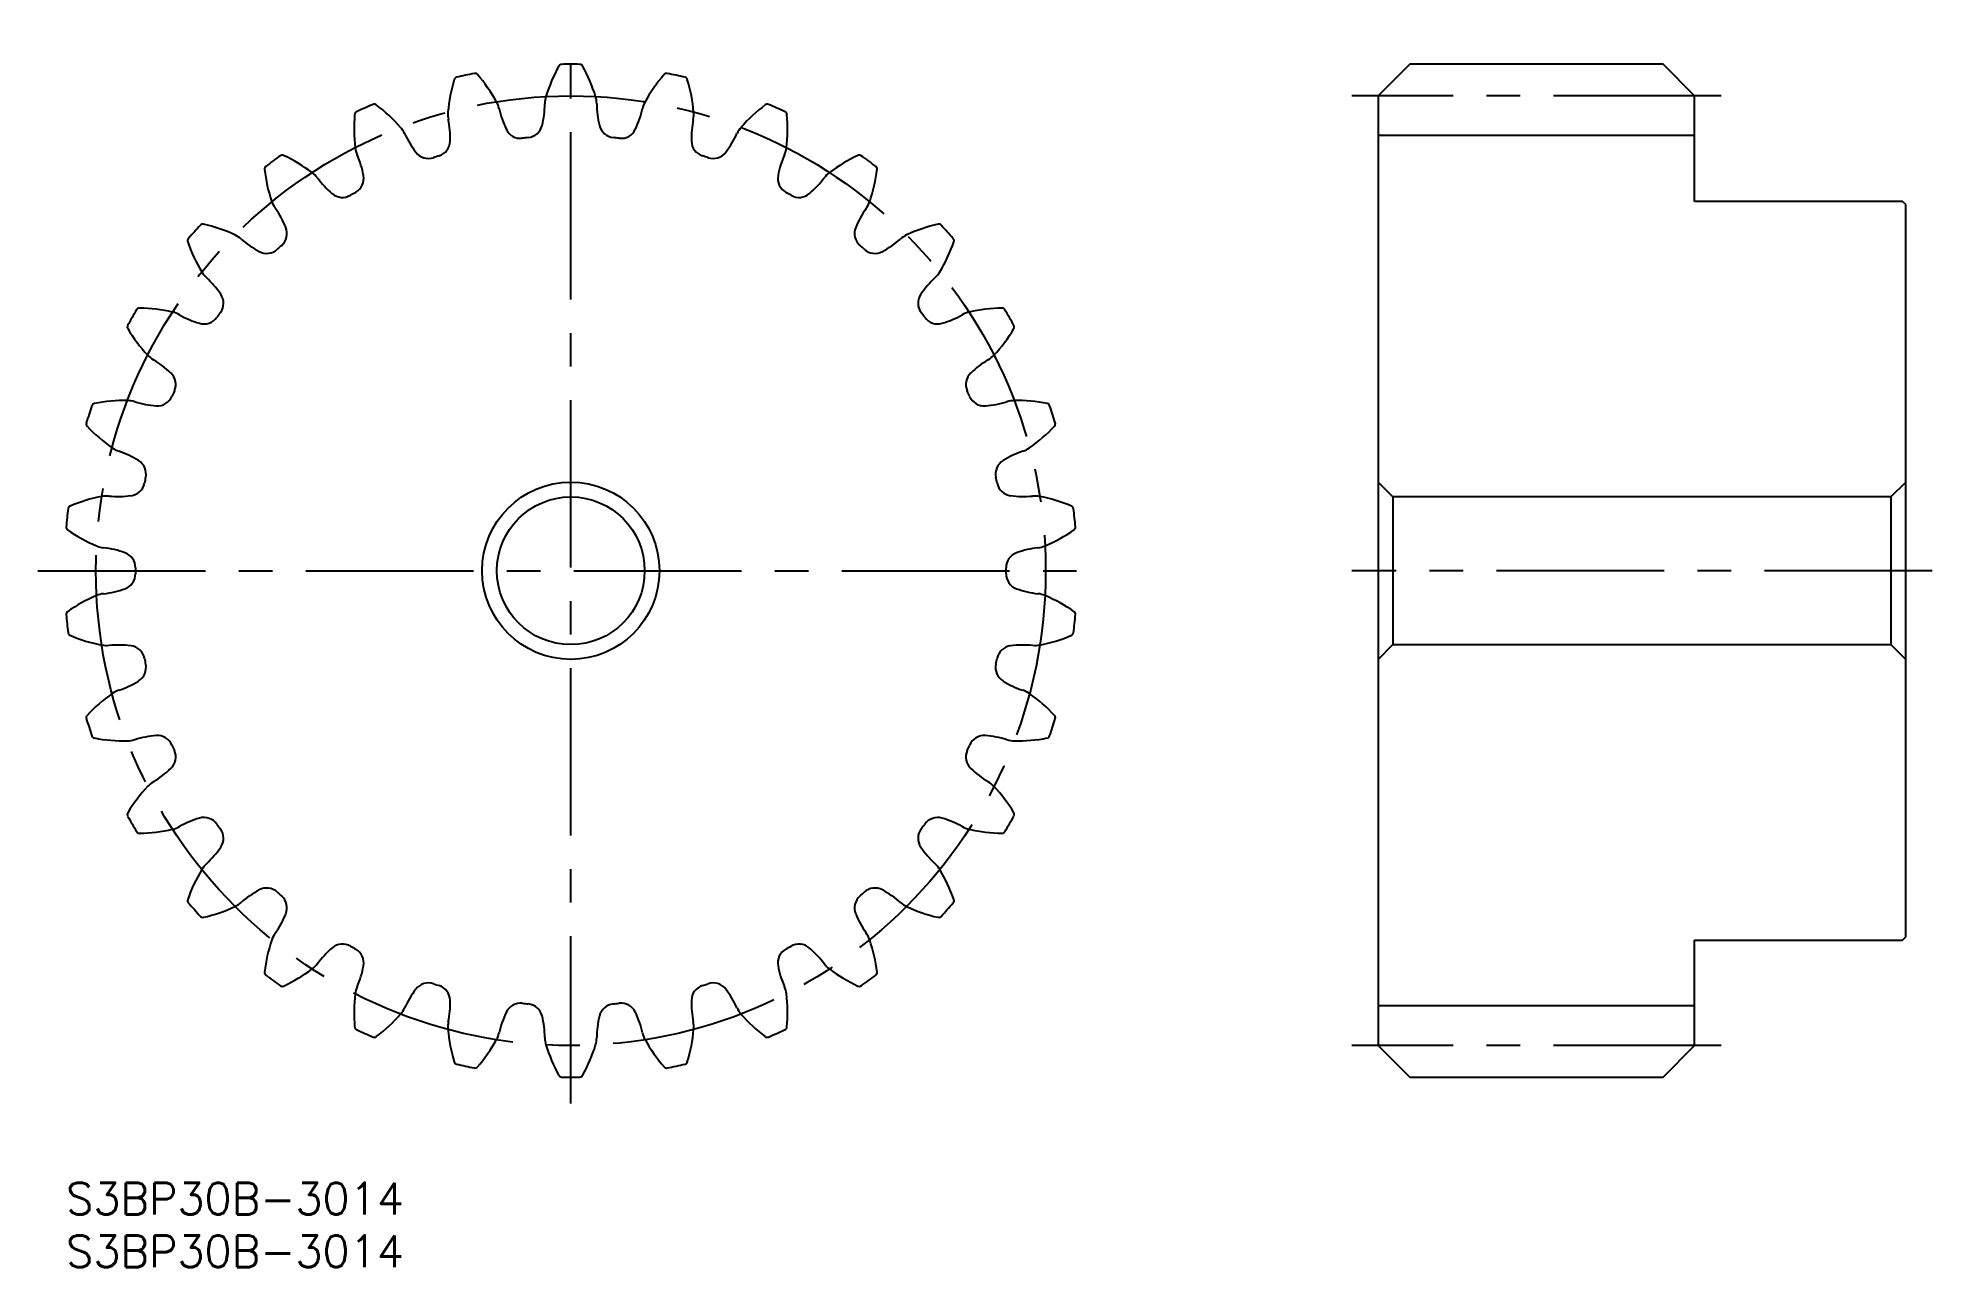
# Model space of a CAD drawing. Extents: x -3 to 177, y -8 to 108.
import ezdxf

# ---------------------------------------------------------------- set-up
doc = ezdxf.new("R2010")
doc.units = 0
doc.header["$LTSCALE"] = 0.5
doc.linetypes.add('CENTER', pattern=[50.8, 31.75, -6.35, 6.35, -6.35])
for name, color, linetype in [('MSM_CENTER', 1, 'CENTER'), ('MSM_CONTINUOUS', 7, 'CONTINUOUS'), ('MSM_PART_NUMBER', 7, 'CONTINUOUS')]:
    doc.layers.add(name, color=color, linetype=linetype)
doc.styles.get("Standard").update_dxf_attribs({"font": 'txt.shx', "height": 3, "bigfont": 'bigfont.shx'})

# ---------------------------------------------------------------- blocks, each defined once
blk = doc.blocks.new('*U14')
at = {"layer": 'MSM_PART_NUMBER'}
blk.add_text('S3BP30B-3014', height=3, dxfattribs=at).set_placement((0, -3))
blk = doc.blocks.new('*U15')
at = {"layer": 'MSM_PART_NUMBER'}
blk.add_text('S3BP30B-3014', height=3, dxfattribs=at).set_placement((0, -8))

msp = doc.modelspace()

# ---------------------------------------------------------------- linework, layer by layer
at = {"layer": 'MSM_CENTER'}
for p, q in [((47.82, 7.5), (47.82, 108.5)), ((156.82, 103), (121.82, 103)), ((-2.68, 58), (98.32, 58)), ((176.82, 58), (121.82, 58)), ((156.82, 13), (121.82, 13))]:
    msp.add_line(p, q, dxfattribs=at)
msp.add_circle((47.82, 58), 45, dxfattribs=at)
at = {"layer": 'MSM_CONTINUOUS'}
for p, q in [((127.32, 106), (124.32, 103)), ((151.32, 106), (127.32, 106)), ((154.32, 103), (151.32, 106)), ((124.32, 103), (124.32, 13)), ((154.32, 93), (154.32, 103)), ((154.32, 99.25), (124.32, 99.25)), ((174.02, 93), (154.32, 93)), ((174.32, 92.7), (174.02, 93)), ((174.32, 23.3), (174.32, 92.7)), ((124.32, 66.4), (125.72, 65)), ((125.72, 65), (125.72, 51)), ((172.92, 65), (125.72, 65)), ((172.92, 65), (174.32, 66.4)), ((172.92, 65), (172.92, 51)), ((125.72, 51), (124.32, 49.6)), ((125.72, 51), (172.92, 51)), ((174.32, 49.6), (172.92, 51)), ((154.32, 13), (154.32, 23)), ((154.32, 23), (174.02, 23)), ((174.02, 23), (174.32, 23.3)), ((154.32, 16.75), (124.32, 16.75)), ((124.32, 13), (127.32, 10)), ((151.32, 10), (154.32, 13)), ((127.32, 10), (151.32, 10))]:
    msp.add_line(p, q, dxfattribs=at)
for radius in [8.4, 7]:
    msp.add_circle((47.82, 58), radius, dxfattribs=at)
for centre, radius, start, end in [((46.96, 105.69), 0.3, 91.0335, 150.943), ((47.82, 58), 48, 88.9665, 91.0335), ((48.68, 105.69), 0.3, 29.057, 88.9665), ((51.12, 100.16), 15, 162.943, 175), ((37.06, 104.47), 0.3, 103.0335, 162.943), ((47.82, 58), 48, 100.9665, 103.0335), ((38.75, 104.83), 0.3, 41.057, 100.9665), ((27.66, 95.17), 15, 29, 41.057), ((59.81, 98.55), 15, 150.943, 163), ((35.83, 98.55), 15, 17, 29.057), ((67.98, 95.17), 15, 138.943, 151), ((56.9, 104.83), 0.3, 79.0335, 138.943), ((47.82, 58), 48, 76.9665, 79.0335), ((58.58, 104.47), 0.3, 17.057, 76.9665), ((44.52, 100.16), 15, 5, 17.057), ((38.63, 101.25), 2.46, 12.683, 29), ((47.82, 102.22), 2.46, 163, 179.317), ((47.82, 102.22), 2.46, 0.683, 17), ((57.01, 101.25), 2.46, 151, 167.317), ((42.28, 99.92), 15, 174.943, 187), ((27.64, 101.22), 0.3, 115.0335, 174.943), ((47.82, 58), 48, 112.9665, 115.0335), ((29.21, 101.92), 0.3, 53.057, 112.9665), ((20.37, 90.17), 15, 41, 53.057), ((38.63, 101.25), 2.46, 175, 191.317), ((27.16, 98.96), 9.23, 358.4424, 11.317), ((50.04, 103.82), 9.23, 192.683, 205.5576), ((36.13, 102.36), 9.23, 346.4424, 359.317), ((59.51, 102.36), 9.23, 180.683, 193.5576), ((45.61, 103.82), 9.23, 334.4424, 347.317), ((68.48, 98.96), 9.23, 168.683, 181.5576), ((57.01, 101.25), 2.46, 348.683, 5), ((75.27, 90.17), 15, 126.943, 139), ((66.43, 101.92), 0.3, 67.0335, 126.943), ((47.82, 58), 48, 64.9665, 67.0335), ((68.01, 101.22), 0.3, 5.057, 64.9665), ((53.36, 99.92), 15, 353, 5.057), ((29.84, 98.4), 2.46, 24.683, 41), ((40.46, 103.28), 9.23, 204.683, 217.5576), ((43.06, 100.48), 1.5, 205.5576, 276.3924), ((47.82, 58), 41.25, 95.6076, 96.3924), ((43.64, 100.55), 1.5, 275.6076, 346.4424), ((52, 100.55), 1.5, 193.5576, 264.3924), ((47.82, 58), 41.25, 83.6076, 84.3924), ((52.58, 100.48), 1.5, 263.6076, 334.4424), ((55.18, 103.28), 9.23, 322.4424, 335.317), ((65.81, 98.4), 2.46, 139, 155.317), ((47.82, 58), 48, 124.9665, 127.0335), ((20.48, 97.09), 0.3, 65.057, 124.9665), ((14.28, 83.76), 15, 53, 65.057), ((29.84, 98.4), 2.46, 187, 203.317), ((19.1, 93.77), 9.23, 10.4424, 23.317), ((34.33, 98.57), 1.5, 217.5576, 288.3924), ((47.82, 58), 41.25, 107.6076, 108.3924), ((34.89, 98.75), 1.5, 287.6076, 358.4424), ((60.75, 98.75), 1.5, 181.5576, 252.3924), ((47.82, 58), 41.25, 71.6076, 72.3924), ((61.31, 98.57), 1.5, 251.6076, 322.4424), ((76.54, 93.77), 9.23, 156.683, 169.5576), ((65.81, 98.4), 2.46, 336.683, 353), ((81.36, 83.76), 15, 114.943, 127), ((75.16, 97.09), 0.3, 55.0335, 114.943), ((47.82, 58), 48, 52.9665, 55.0335), ((19.09, 96.08), 0.3, 127.0335, 186.943), ((33.68, 97.86), 15, 186.943, 199), ((21.83, 93.77), 2.46, 36.683, 53), ((31.21, 100.76), 9.23, 216.683, 229.5576), ((26.7, 95.17), 1.5, 299.6076, 10.4424), ((68.94, 95.17), 1.5, 169.5576, 240.3924), ((64.43, 100.76), 9.23, 310.4424, 323.317), ((73.81, 93.77), 2.46, 127, 143.317), ((61.96, 97.86), 15, 341, 353.057), ((76.55, 96.08), 0.3, 353.057, 52.9665), ((26.19, 94.88), 1.5, 229.5576, 300.3924), ((47.82, 58), 41.25, 119.6076, 120.3924), ((47.82, 58), 41.25, 59.6076, 60.3924), ((69.45, 94.88), 1.5, 239.6076, 310.4424), ((21.83, 93.77), 2.46, 199, 215.317), ((12.29, 87.01), 9.23, 22.4424, 35.317), ((83.35, 87.01), 9.23, 144.683, 157.5576), ((73.81, 93.77), 2.46, 324.683, 341), ((47.82, 58), 48, 136.9665, 139.0335), ((12.95, 90.55), 0.3, 77.057, 136.9665), ((9.66, 76.23), 15, 65, 77.057), ((14.96, 87.59), 2.46, 48.683, 65), ((19.43, 89.96), 1.5, 311.6076, 22.4424), ((76.21, 89.96), 1.5, 157.5576, 228.3924), ((80.68, 87.59), 2.46, 115, 131.317), ((85.98, 76.23), 15, 102.943, 115), ((82.69, 90.55), 0.3, 43.0335, 102.943), ((47.82, 58), 48, 40.9665, 43.0335), ((11.8, 89.27), 0.3, 139.0335, 198.943), ((25.71, 94.04), 15, 198.943, 211), ((22.68, 96.37), 9.23, 228.683, 241.5576), ((19, 89.57), 1.5, 241.5576, 312.3924), ((47.82, 58), 41.25, 131.6076, 132.3924), ((47.82, 58), 41.25, 47.6076, 48.3924), ((76.64, 89.57), 1.5, 227.6076, 298.4424), ((72.96, 96.37), 9.23, 298.4424, 311.317), ((69.93, 94.04), 15, 329, 341.057), ((83.84, 89.27), 0.3, 341.057, 40.9665), ((14.96, 87.59), 2.46, 211, 227.317), ((80.68, 87.59), 2.46, 312.683, 329), ((7.03, 78.99), 9.23, 34.4424, 47.317), ((88.61, 78.99), 9.23, 132.683, 145.5576), ((47.82, 58), 48, 148.9665, 151.0335), ((6.95, 82.59), 0.3, 89.057, 148.9665), ((6.71, 67.89), 15, 77, 89.057), ((13.41, 83.36), 1.5, 323.6076, 34.4424), ((82.23, 83.36), 1.5, 145.5576, 216.3924), ((88.94, 67.89), 15, 90.943, 103), ((88.69, 82.59), 0.3, 31.0335, 90.943), ((47.82, 58), 48, 28.9665, 31.0335), ((6.09, 81.1), 0.3, 151.0335, 210.943), ((18.7, 88.66), 15, 210.943, 223), ((9.53, 80.11), 2.46, 60.683, 77), ((15.25, 90.3), 9.23, 240.683, 253.5576), ((13.06, 82.89), 1.5, 253.5576, 324.3924), ((47.82, 58), 41.25, 143.6076, 144.3924), ((47.82, 58), 41.25, 35.6076, 36.3924), ((82.58, 82.89), 1.5, 215.6076, 286.4424), ((80.39, 90.3), 9.23, 286.4424, 299.317), ((86.12, 80.11), 2.46, 103, 119.317), ((76.95, 88.66), 15, 317, 329.057), ((89.55, 81.1), 0.3, 329.057, 28.9666), ((9.53, 80.11), 2.46, 223, 239.317), ((3.56, 70.05), 9.23, 46.4424, 59.317), ((92.08, 70.05), 9.23, 120.683, 133.5576), ((86.12, 80.11), 2.46, 300.683, 317), ((8.89, 75.66), 1.5, 335.6076, 46.4424), ((86.75, 75.66), 1.5, 133.5576, 204.3924), ((47.82, 58), 48, 160.9665, 163.0335), ((2.73, 73.56), 0.3, 101.057, 160.9666), ((5.55, 59.13), 15, 89, 101.057), ((5.77, 71.66), 2.46, 72.683, 89), ((9.25, 82.83), 9.23, 252.683, 265.5576), ((8.65, 75.12), 1.5, 265.5576, 336.3924), ((47.82, 58), 41.25, 155.6076, 156.3924), ((47.82, 58), 41.25, 23.6076, 24.3924), ((86.99, 75.12), 1.5, 203.6076, 274.4424), ((86.39, 82.83), 9.23, 274.4424, 287.317), ((89.88, 71.66), 2.46, 91, 107.317), ((90.09, 59.13), 15, 78.943, 91), ((92.91, 73.56), 0.3, 19.0335, 78.943), ((47.82, 58), 48, 16.9665, 19.0335), ((2.2, 71.92), 0.3, 163.0335, 222.943), ((93.44, 71.92), 0.3, 317.057, 16.9666), ((12.96, 81.93), 15, 222.943, 235), ((82.68, 81.93), 15, 305, 317.057), ((5.77, 71.66), 2.46, 235, 251.317), ((2.02, 60.59), 9.23, 58.4424, 71.317), ((6.07, 67.17), 1.5, 347.6076, 58.4424), ((89.57, 67.17), 1.5, 121.5576, 192.3924), ((93.62, 60.59), 9.23, 108.683, 121.5576), ((89.88, 71.66), 2.46, 288.683, 305), ((47.82, 58), 41.25, 167.6076, 168.3924), ((47.82, 58), 41.25, 11.6076, 12.3924), ((6.24, 50.32), 15, 101, 113.057), ((3.84, 62.62), 2.46, 84.683, 101), ((4.93, 74.27), 9.23, 264.683, 277.5576), ((5.95, 66.6), 1.5, 277.5576, 348.3924), ((89.7, 66.6), 1.5, 191.6076, 262.4424), ((90.71, 74.27), 9.23, 262.4424, 275.317), ((91.8, 62.62), 2.46, 79, 95.317), ((89.4, 50.32), 15, 66.943, 79), ((47.82, 58), 48, 172.9665, 175.0335), ((0.48, 63.84), 0.3, 113.057, 172.9665), ((95.16, 63.84), 0.3, 7.0335, 66.943), ((47.82, 58), 48, 4.9665, 7.0335), ((0.3, 62.13), 0.3, 175.0335, 234.943), ((8.74, 74.16), 15, 234.943, 247), ((86.9, 74.16), 15, 293, 305.057), ((95.34, 62.13), 0.3, 305.057, 4.9665), ((3.84, 62.62), 2.46, 247, 263.317), ((2.48, 51.01), 9.23, 70.4424, 83.317), ((5.07, 58.29), 1.5, 359.6076, 70.4424), ((90.57, 58.29), 1.5, 109.5576, 180.3924), ((93.16, 51.01), 9.23, 96.683, 109.5576), ((91.8, 62.62), 2.46, 276.683, 293), ((5.07, 57.71), 1.5, 289.5576, 0.3924), ((47.82, 58), 41.25, 179.6076, 180.3924), ((47.82, 58), 41.25, 359.6076, 0.3924), ((90.57, 57.71), 1.5, 179.6076, 250.4424), ((3.84, 53.38), 2.46, 96.683, 113), ((2.48, 64.99), 9.23, 276.683, 289.5576), ((93.16, 64.99), 9.23, 250.4424, 263.317), ((91.8, 53.38), 2.46, 67, 83.317), ((0.3, 53.87), 0.3, 125.057, 184.9666), ((8.74, 41.84), 15, 113, 125.057), ((86.9, 41.84), 15, 54.943, 67), ((95.34, 53.87), 0.3, 355.0335, 54.943), ((47.82, 58), 48, 184.9665, 187.0335), ((0.48, 52.16), 0.3, 187.0335, 246.943), ((95.16, 52.16), 0.3, 293.057, 352.9665), ((47.82, 58), 48, 352.9665, 355.0335), ((6.24, 65.68), 15, 246.943, 259), ((3.84, 53.38), 2.46, 259, 275.317), ((4.93, 41.73), 9.23, 82.4424, 95.317), ((5.95, 49.4), 1.5, 11.6076, 82.4424), ((89.7, 49.4), 1.5, 97.5576, 168.3924), ((90.71, 41.73), 9.23, 84.683, 97.5576), ((91.8, 53.38), 2.46, 264.683, 281), ((89.4, 65.68), 15, 281, 293.057), ((6.07, 48.83), 1.5, 301.5576, 12.3924), ((47.82, 58), 41.25, 191.6076, 192.3924), ((89.57, 48.83), 1.5, 167.6076, 238.4424), ((47.82, 58), 41.25, 347.6076, 348.3924), ((2.02, 55.41), 9.23, 288.683, 301.5576), ((93.62, 55.41), 9.23, 238.4424, 251.317), ((12.96, 34.07), 15, 125, 137.057), ((5.77, 44.34), 2.46, 108.683, 125), ((89.88, 44.34), 2.46, 55, 71.317), ((82.68, 34.07), 15, 42.943, 55), ((2.2, 44.08), 0.3, 137.057, 196.9665), ((47.82, 58), 48, 196.9665, 199.0335), ((47.82, 58), 48, 340.9665, 343.0335), ((93.44, 44.08), 0.3, 343.0335, 42.943), ((2.73, 42.44), 0.3, 199.0335, 258.9431), ((5.55, 56.87), 15, 258.943, 271), ((5.77, 44.34), 2.46, 271, 287.317), ((9.25, 33.17), 9.23, 94.4424, 107.317), ((8.65, 40.88), 1.5, 23.6076, 94.4424), ((47.82, 58), 41.25, 203.6076, 204.3924), ((47.82, 58), 41.25, 335.6076, 336.3924), ((86.99, 40.88), 1.5, 85.5576, 156.3924), ((86.39, 33.17), 9.23, 72.683, 85.5576), ((89.88, 44.34), 2.46, 252.683, 269), ((90.09, 56.87), 15, 269, 281.057), ((92.91, 42.44), 0.3, 281.057, 340.9665), ((8.89, 40.34), 1.5, 313.5576, 24.3924), ((86.75, 40.34), 1.5, 155.6076, 226.4424), ((9.53, 35.89), 2.46, 120.683, 137), ((3.56, 45.95), 9.23, 300.683, 313.5576), ((92.08, 45.95), 9.23, 226.4424, 239.317), ((86.12, 35.89), 2.46, 43, 59.317), ((18.7, 27.34), 15, 137, 149.057), ((76.95, 27.34), 15, 30.943, 43), ((6.09, 34.9), 0.3, 149.057, 208.9665), ((47.82, 58), 48, 208.9665, 211.0335), ((15.25, 25.7), 9.23, 106.4424, 119.317), ((13.06, 33.11), 1.5, 35.6076, 106.4424), ((82.58, 33.11), 1.5, 73.5576, 144.3924), ((80.39, 25.7), 9.23, 60.683, 73.5576), ((47.82, 58), 48, 328.9665, 331.0335), ((89.55, 34.9), 0.3, 331.0335, 30.943), ((6.95, 33.41), 0.3, 211.0335, 270.943), ((6.71, 48.11), 15, 270.943, 283), ((9.53, 35.89), 2.46, 283, 299.317), ((47.82, 58), 41.25, 215.6076, 216.3924), ((13.41, 32.64), 1.5, 325.5576, 36.3924), ((82.23, 32.64), 1.5, 143.6076, 214.4424), ((47.82, 58), 41.25, 323.6076, 324.3924), ((86.12, 35.89), 2.46, 240.683, 257), ((88.94, 48.11), 15, 257, 269.057), ((88.69, 33.41), 0.3, 269.057, 328.9665), ((7.03, 37.01), 9.23, 312.683, 325.5576), ((88.61, 37.01), 9.23, 214.4424, 227.317), ((25.71, 21.96), 15, 149, 161.057), ((14.96, 28.41), 2.46, 132.683, 149), ((80.68, 28.41), 2.46, 31, 47.317), ((69.93, 21.96), 15, 18.943, 31), ((22.68, 19.63), 9.23, 118.4424, 131.317), ((19, 26.43), 1.5, 47.6076, 118.4424), ((47.82, 58), 41.25, 227.6076, 228.3924), ((19.43, 26.04), 1.5, 337.5576, 48.3924), ((76.21, 26.04), 1.5, 131.6076, 202.4424), ((47.82, 58), 41.25, 311.6076, 312.3924), ((76.64, 26.43), 1.5, 61.5576, 132.3924), ((72.96, 19.63), 9.23, 48.683, 61.5576), ((11.8, 26.73), 0.3, 161.057, 220.9665), ((47.82, 58), 48, 220.9665, 223.0335), ((12.95, 25.45), 0.3, 223.0335, 282.9431), ((9.66, 39.77), 15, 282.943, 295), ((14.96, 28.41), 2.46, 295, 311.317), ((12.29, 28.99), 9.23, 324.683, 337.5576), ((83.35, 28.99), 9.23, 202.4424, 215.317), ((80.68, 28.41), 2.46, 228.683, 245), ((85.98, 39.77), 15, 245, 257.057), ((82.69, 25.45), 0.3, 257.057, 316.9665), ((47.82, 58), 48, 316.9665, 319.0335), ((83.84, 26.73), 0.3, 319.0335, 18.943), ((21.83, 22.23), 2.46, 144.683, 161), ((73.81, 22.23), 2.46, 19, 35.317), ((33.68, 18.14), 15, 161, 173.057), ((31.21, 15.24), 9.23, 130.4424, 143.317), ((26.19, 21.12), 1.5, 59.6076, 130.4424), ((47.82, 58), 41.25, 239.6076, 240.3924), ((26.7, 20.83), 1.5, 349.5576, 60.3924), ((68.94, 20.83), 1.5, 119.6076, 190.4424), ((47.82, 58), 41.25, 299.6076, 300.3924), ((69.45, 21.12), 1.5, 49.5576, 120.3924), ((64.43, 15.24), 9.23, 36.683, 49.5576), ((61.96, 18.14), 15, 6.943, 19), ((19.09, 19.92), 0.3, 173.057, 232.9665), ((14.28, 32.24), 15, 294.943, 307), ((21.83, 22.23), 2.46, 307, 323.317), ((19.1, 22.23), 9.23, 336.683, 349.5576), ((76.54, 22.23), 9.23, 190.4424, 203.317), ((73.81, 22.23), 2.46, 216.683, 233), ((81.36, 32.24), 15, 233, 245.057), ((76.55, 19.92), 0.3, 307.0335, 6.943), ((47.82, 58), 48, 232.9665, 235.0335), ((20.48, 18.91), 0.3, 235.0335, 294.943), ((29.84, 17.6), 2.46, 156.683, 173), ((40.46, 12.72), 9.23, 142.4424, 155.317), ((34.33, 17.43), 1.5, 71.6076, 142.4424), ((47.82, 58), 41.25, 251.6076, 252.3924), ((34.89, 17.25), 1.5, 1.5576, 72.3924), ((60.75, 17.25), 1.5, 107.6076, 178.4424), ((47.82, 58), 41.25, 287.6076, 288.3924), ((61.31, 17.43), 1.5, 37.5576, 108.3924), ((55.18, 12.72), 9.23, 24.683, 37.5576), ((65.81, 17.6), 2.46, 7, 23.317), ((75.16, 18.91), 0.3, 245.057, 304.9665), ((47.82, 58), 48, 304.9665, 307.0335), ((42.28, 16.08), 15, 173, 185.057), ((29.84, 17.6), 2.46, 319, 335.317), ((27.16, 17.04), 9.23, 348.683, 1.5576), ((50.04, 12.18), 9.23, 154.4424, 167.317), ((43.06, 15.52), 1.5, 83.6076, 154.4424), ((47.82, 58), 41.25, 263.6076, 264.3924), ((43.64, 15.45), 1.5, 13.5576, 84.3924), ((52, 15.45), 1.5, 95.6076, 166.4424), ((47.82, 58), 41.25, 275.6076, 276.3924), ((52.58, 15.52), 1.5, 25.5576, 96.3924), ((45.61, 12.18), 9.23, 12.683, 25.5576), ((68.48, 17.04), 9.23, 178.4424, 191.317), ((65.81, 17.6), 2.46, 204.683, 221), ((53.36, 16.08), 15, 354.943, 7), ((27.64, 14.78), 0.3, 185.057, 244.9666), ((47.82, 58), 48, 244.9665, 247.0335), ((20.37, 25.83), 15, 306.943, 319), ((38.63, 14.75), 2.46, 168.683, 185), ((51.12, 15.84), 15, 185, 197.057), ((36.13, 13.64), 9.23, 0.683, 13.5576), ((59.51, 13.64), 9.23, 166.4424, 179.317), ((44.52, 15.84), 15, 342.943, 355), ((57.01, 14.75), 2.46, 355, 11.317), ((75.27, 25.83), 15, 221, 233.057), ((47.82, 58), 48, 292.9665, 295.0335), ((68.01, 14.78), 0.3, 295.0335, 354.943), ((29.21, 14.08), 0.3, 247.0335, 306.9431), ((27.66, 20.83), 15, 318.943, 331), ((38.63, 14.75), 2.46, 331, 347.317), ((47.82, 13.78), 2.46, 180.683, 197), ((59.81, 17.45), 15, 197, 209.057), ((35.83, 17.45), 15, 330.943, 343), ((47.82, 13.78), 2.46, 343, 359.317), ((57.01, 14.75), 2.46, 192.683, 209), ((67.98, 20.83), 15, 209, 221.057), ((66.43, 14.08), 0.3, 233.057, 292.9665), ((37.06, 11.53), 0.3, 197.057, 256.9666), ((47.82, 58), 48, 256.9665, 259.0335), ((38.75, 11.17), 0.3, 259.0335, 318.943), ((56.9, 11.17), 0.3, 221.057, 280.9665), ((47.82, 58), 48, 280.9665, 283.0335), ((58.58, 11.53), 0.3, 283.0335, 342.943), ((46.96, 10.31), 0.3, 209.057, 268.9666), ((47.82, 58), 48, 268.9665, 271.0335), ((48.68, 10.31), 0.3, 271.0335, 330.943)]:
    msp.add_arc(centre, radius, start, end, dxfattribs=at)

# ---------------------------------------------------------------- block references
for name in ['*U14', '*U15']:
    msp.add_blockref(name, (0, 0), dxfattribs=at)

doc.saveas('drawing.dxf')
